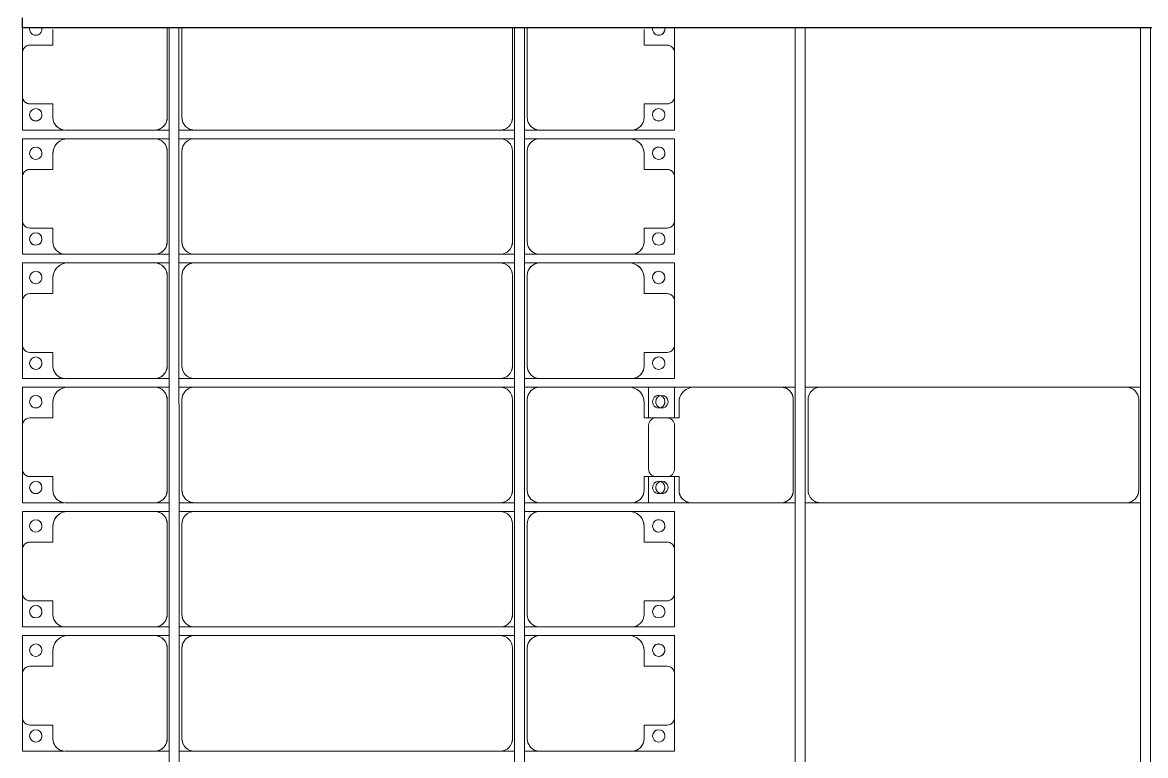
# Model space of a CAD drawing. Header units: millimetres. Extents: x -248177 to 167033, y 156986 to 268923.
# Drawn here: x -229723 to -225203, y 243490 to 246440 of the extents above; entities that cross this region are included whole.
import ezdxf

# ---------------------------------------------------------------- set-up
doc = ezdxf.new("R2010")
doc.units = ezdxf.units.MM
for name, color, linetype, lineweight in [('A-DETL-MBND', 5, 'Continuous', 9), ('A-GENM', 13, 'Continuous', 9), ('S-BEAM', 12, 'Continuous', 9)]:
    doc.layers.add(name, color=color, linetype=linetype, lineweight=lineweight)

# ---------------------------------------------------------------- blocks, each defined once
blk = doc.blocks.new('Dai phao do pin - DẢI PHAO ĐỠ PIN-V8-BỐ TRÍ KHUNG KẾT CẤU BÈ PIN 02')
at = {"layer": 'A-DETL-MBND', "color": 8}
for p, q in [((-1312.2, 241.6), (-1129.7, 241.6)), ((-1312.2, 118.2), (-1312.2, 241.6)), ((-1129.7, 241.6), (-1312.2, 241.6)), ((-779.7, 241.6), (-1129.7, 241.6)), ((-779.7, 241.6), (-722.2, 241.6)), ((-779.7, 241.6), (-722.2, 241.6)), ((-682.2, 241.6), (-620.3, 241.6)), ((-682.2, 241.6), (-620.3, 241.6)), ((610.3, 241.6), (-620.3, 241.6)), ((610.3, 241.6), (667.8, 241.6)), ((610.3, 241.6), (667.8, 241.6)), ((-1189.7, 181.6), (-1189.7, 118.2)), ((-729.7, -173.4), (-729.7, 191.6)), ((-670.3, 191.6), (-670.3, -173.4)), ((660.3, -173.4), (660.3, 191.6)), ((-1312.2, 143.8), (-1312.2, 132.4)), ((-1189.7, 118.2), (-1282.2, 118.2)), ((-1312.2, 88.2), (-1312.2, -88.2)), ((-1312.2, -223.4), (-1312.2, -118.2)), ((-1312.2, -125), (-1312.2, -137.6)), ((-1282.2, -118.2), (-1189.7, -118.2)), ((-1189.7, -118.2), (-1189.7, -173.4)), ((-1139.7, -223.4), (-1312.2, -223.4)), ((-1312.2, -223.4), (-1139.7, -223.4)), ((-1139.7, -223.4), (-779.7, -223.4)), ((-722.2, -223.4), (-779.7, -223.4)), ((-722.2, -223.4), (-779.7, -223.4)), ((-620.3, -223.4), (-682.2, -223.4)), ((-620.3, -223.4), (-682.2, -223.4)), ((-620.3, -223.4), (610.3, -223.4)), ((667.8, -223.4), (610.3, -223.4)), ((667.8, -223.4), (610.3, -223.4))]:
    blk.add_line(p, q, dxfattribs=at)
for centre, radius, start, end in [((-1129.7, 181.6), 60, 90, 180), ((-1129.7, 181.6), 60, 120, 180), ((-779.7, 191.6), 50, 360, 90), ((-779.7, 191.6), 50, 360, 75), ((-620.3, 191.6), 50, 90, 180), ((-620.3, 191.6), 50, 105, 135), ((610.3, 191.6), 50, 360, 90), ((610.3, 191.6), 50, 56.2294, 90), ((-1258.6, 183.2), 25, 0, 180), ((-1258.6, 183.2), 25, 90, 180), ((-1258.6, 183.2), 25, 180, 0), ((-1258.6, 183.2), 25, 180, 300), ((-1258.6, 183.2), 25, 30, 75), ((-620.3, 191.6), 50, 150, 180), ((610.3, 191.6), 50, 15, 30), ((-1282.2, 88.2), 30, 90, 180), ((-1282.2, -88.2), 30, 180, 270), ((-1258.6, -161.8), 25, 0, 180), ((-1258.6, -161.8), 25, 90, 180), ((-1258.6, -161.8), 25, 180, 0), ((-1258.6, -161.8), 25, 180, 270), ((-1258.6, -161.8), 25, 45, 75), ((-1258.6, -161.8), 25, 285, 330), ((-1139.7, -173.4), 50, 180, 270), ((-1139.7, -173.4), 50, 180, 255), ((-779.7, -173.4), 50, 270, 360), ((-779.7, -173.4), 50, 285, 360), ((-620.3, -173.4), 50, 180, 270), ((-620.3, -173.4), 50, 180, 210), ((610.3, -173.4), 50, 270, 360), ((610.3, -173.4), 50, 330, 360), ((-620.3, -173.4), 50, 240, 270), ((610.3, -173.4), 50, 285, 300)]:
    blk.add_arc(centre, radius, start, end, dxfattribs=at)
blk = doc.blocks.new('Dải phao đi lại kèm đỡ invester - DẢI PHAO ĐI LẠI-17505-BỐ TRÍ KHUNG KẾT CẤU BÈ PIN 02')
at = {"layer": 'A-DETL-MBND', "color": 8}
for p, q in [((14311.7, 1312.2), (14411.8, 1312.2)), ((14411.8, 1312.2), (14311.7, 1312.2)), ((14588.2, 1312.2), (14411.8, 1312.2)), ((14588.2, 1312.2), (14723.4, 1312.2)), ((14723.4, 1312.2), (14588.2, 1312.2)), ((14723.4, 1312.2), (14723.4, 1139.7)), ((14723.4, 1139.7), (14723.4, 1312.2)), ((14758.4, 1312.2), (14911.8, 1312.2)), ((14758.4, 1129.7), (14758.4, 1312.2)), ((14758.4, 1312.2), (14758.4, 1129.7)), ((14911.8, 1312.2), (14758.4, 1312.2)), ((15088.2, 1312.2), (14911.8, 1312.2)), ((15088.2, 1312.2), (15223.4, 1312.2)), ((15223.4, 1312.2), (15088.2, 1312.2)), ((15223.4, 1312.2), (15223.4, 1139.7)), ((15223.4, 1139.7), (15223.4, 1312.2)), ((15258.4, 1312.2), (15411.8, 1312.2)), ((15258.4, 1129.7), (15258.4, 1312.2)), ((15258.4, 1312.2), (15258.4, 1129.7)), ((15411.8, 1312.2), (15258.4, 1312.2)), ((15588.2, 1312.2), (15411.8, 1312.2)), ((15588.2, 1312.2), (15723.4, 1312.2)), ((15723.4, 1312.2), (15588.2, 1312.2)), ((15723.4, 1312.2), (15723.4, 1139.7)), ((15723.4, 1139.7), (15723.4, 1312.2)), ((15758.4, 1312.2), (15881.8, 1312.2)), ((15758.4, 1129.7), (15758.4, 1312.2)), ((15758.4, 1312.2), (15758.4, 1129.7)), ((16088.2, 1312.2), (15911.8, 1312.2)), ((16118.2, 1312.2), (16223.4, 1312.2)), ((16223.4, 1312.2), (16223.4, 1139.7)), ((16223.4, 1139.7), (16223.4, 1312.2)), ((16258.4, 1312.2), (16411.8, 1312.2)), ((16258.4, 1129.7), (16258.4, 1312.2)), ((16258.4, 1312.2), (16258.4, 1129.7)), ((16411.8, 1312.2), (16258.4, 1312.2)), ((16588.2, 1312.2), (16411.8, 1312.2)), ((16588.2, 1312.2), (16723.4, 1312.2)), ((16723.4, 1312.2), (16588.2, 1312.2)), ((16723.4, 1312.2), (16723.4, 1139.7)), ((16723.4, 1139.7), (16723.4, 1312.2)), ((16758.4, 1312.2), (16911.8, 1312.2)), ((16758.4, 1129.7), (16758.4, 1312.2)), ((16758.4, 1312.2), (16758.4, 1129.7)), ((16911.8, 1312.2), (16758.4, 1312.2)), ((17088.2, 1312.2), (16911.8, 1312.2)), ((17088.2, 1312.2), (17223.4, 1312.2)), ((17223.4, 1312.2), (17088.2, 1312.2)), ((17223.4, 1312.2), (17223.4, 1139.7)), ((17223.4, 1139.7), (17223.4, 1312.2)), ((14381.8, 1282.2), (14381.8, 1189.7)), ((14618.2, 1189.7), (14618.2, 1282.2)), ((14881.8, 1282.2), (14881.8, 1189.7)), ((15118.2, 1189.7), (15118.2, 1282.2)), ((15381.8, 1282.2), (15381.8, 1189.7)), ((15618.2, 1189.7), (15618.2, 1282.2)), ((15881.8, 1282.2), (15881.8, 1189.7)), ((16118.2, 1189.7), (16118.2, 1282.2)), ((16381.8, 1282.2), (16381.8, 1189.7)), ((16618.2, 1189.7), (16618.2, 1282.2)), ((16881.8, 1282.2), (16881.8, 1189.7)), ((17118.2, 1189.7), (17118.2, 1282.2)), ((14381.8, 1189.7), (14318.4, 1189.7)), ((14673.4, 1189.7), (14618.2, 1189.7)), ((14881.8, 1189.7), (14818.4, 1189.7)), ((15173.4, 1189.7), (15118.2, 1189.7)), ((15381.8, 1189.7), (15318.4, 1189.7)), ((15673.4, 1189.7), (15618.2, 1189.7)), ((15881.8, 1189.7), (15818.4, 1189.7)), ((16173.4, 1189.7), (16118.2, 1189.7)), ((16381.8, 1189.7), (16318.4, 1189.7)), ((16673.4, 1189.7), (16618.2, 1189.7)), ((16881.8, 1189.7), (16818.4, 1189.7)), ((17173.4, 1189.7), (17118.2, 1189.7)), ((14723.4, 769.7), (14723.4, 1139.7)), ((15223.4, 769.7), (15223.4, 1139.7)), ((15723.4, 769.7), (15723.4, 1139.7)), ((16223.4, 769.7), (16223.4, 1139.7)), ((16723.4, 769.7), (16723.4, 1139.7)), ((17223.4, 769.7), (17223.4, 1139.7)), ((14758.4, 1129.7), (14758.4, 769.7)), ((15258.4, 1129.7), (15258.4, 769.7)), ((15758.4, 1129.7), (15758.4, 769.7)), ((16258.4, 1129.7), (16258.4, 769.7)), ((16758.4, 1129.7), (16758.4, 769.7)), ((14723.4, 769.7), (14723.4, 707.8)), ((14723.4, 769.7), (14723.4, 707.8)), ((14758.4, 707.8), (14758.4, 769.7)), ((14758.4, 707.8), (14758.4, 769.7)), ((15223.4, 769.7), (15223.4, 707.8)), ((15223.4, 769.7), (15223.4, 707.8)), ((15258.4, 707.8), (15258.4, 769.7)), ((15258.4, 707.8), (15258.4, 769.7)), ((15723.4, 769.7), (15723.4, 707.8)), ((15723.4, 769.7), (15723.4, 707.8)), ((15758.4, 707.8), (15758.4, 769.7)), ((15758.4, 707.8), (15758.4, 769.7)), ((16223.4, 769.7), (16223.4, 707.8)), ((16223.4, 769.7), (16223.4, 707.8)), ((16258.4, 707.8), (16258.4, 769.7)), ((16258.4, 707.8), (16258.4, 769.7)), ((16723.4, 769.7), (16723.4, 707.8)), ((16723.4, 769.7), (16723.4, 707.8)), ((16758.4, 707.8), (16758.4, 769.7)), ((16758.4, 707.8), (16758.4, 769.7)), ((17223.4, 769.7), (17223.4, 707.8)), ((17223.4, 769.7), (17223.4, 707.8)), ((14311.7, 719.7), (14673.4, 719.7)), ((14808.4, 719.7), (15173.4, 719.7)), ((15308.4, 719.7), (15673.4, 719.7)), ((15808.4, 719.7), (16173.4, 719.7)), ((16308.4, 719.7), (16673.4, 719.7)), ((16808.4, 719.7), (17173.4, 719.7)), ((14673.4, 660.3), (14311.7, 660.3)), ((14723.4, 667.8), (14723.4, 610.3)), ((14723.4, 667.8), (14723.4, 610.3)), ((14758.4, 610.3), (14758.4, 667.8)), ((14758.4, 610.3), (14758.4, 667.8)), ((15173.4, 660.3), (14808.4, 660.3)), ((15223.4, 667.8), (15223.4, 610.3)), ((15223.4, 667.8), (15223.4, 610.3)), ((15258.4, 610.3), (15258.4, 667.8)), ((15258.4, 610.3), (15258.4, 667.8)), ((15673.4, 660.3), (15308.4, 660.3)), ((15723.4, 667.8), (15723.4, 610.3)), ((15723.4, 667.8), (15723.4, 610.3)), ((15758.4, 610.3), (15758.4, 667.8)), ((15758.4, 610.3), (15758.4, 667.8)), ((16173.4, 660.3), (15808.4, 660.3)), ((16223.4, 667.8), (16223.4, 610.3)), ((16223.4, 667.8), (16223.4, 610.3)), ((16258.4, 610.3), (16258.4, 667.8)), ((16258.4, 610.3), (16258.4, 667.8)), ((16673.4, 660.3), (16308.4, 660.3)), ((16723.4, 667.8), (16723.4, 610.3)), ((16723.4, 667.8), (16723.4, 610.3)), ((16758.4, 610.3), (16758.4, 667.8)), ((16758.4, 610.3), (16758.4, 667.8)), ((17173.4, 660.3), (16808.4, 660.3)), ((17223.4, 667.8), (17223.4, 610.3)), ((17223.4, 667.8), (17223.4, 610.3)), ((14723.4, -620.3), (14723.4, 610.3)), ((14758.4, 610.3), (14758.4, -620.3)), ((15223.4, -620.3), (15223.4, 610.3)), ((15258.4, 610.3), (15258.4, -620.3)), ((15723.4, -620.3), (15723.4, 610.3)), ((15758.4, 610.3), (15758.4, -620.3)), ((16223.4, -620.3), (16223.4, 610.3)), ((16258.4, 610.3), (16258.4, -620.3)), ((16723.4, -620.3), (16723.4, 610.3)), ((16758.4, 610.3), (16758.4, -620.3)), ((17223.4, -620.3), (17223.4, 610.3)), ((14723.4, -620.3), (14723.4, -682.2)), ((14723.4, -620.3), (14723.4, -682.2)), ((14758.4, -682.2), (14758.4, -620.3)), ((14758.4, -682.2), (14758.4, -620.3)), ((15223.4, -620.3), (15223.4, -682.2)), ((15223.4, -620.3), (15223.4, -682.2)), ((15258.4, -682.2), (15258.4, -620.3)), ((15258.4, -682.2), (15258.4, -620.3)), ((15723.4, -620.3), (15723.4, -682.2)), ((15723.4, -620.3), (15723.4, -682.2)), ((15758.4, -682.2), (15758.4, -620.3)), ((15758.4, -682.2), (15758.4, -620.3)), ((16223.4, -620.3), (16223.4, -682.2)), ((16223.4, -620.3), (16223.4, -682.2)), ((16258.4, -682.2), (16258.4, -620.3)), ((16258.4, -682.2), (16258.4, -620.3)), ((16723.4, -620.3), (16723.4, -682.2)), ((16723.4, -620.3), (16723.4, -682.2)), ((16758.4, -682.2), (16758.4, -620.3)), ((16758.4, -682.2), (16758.4, -620.3)), ((17223.4, -620.3), (17223.4, -682.2)), ((17223.4, -620.3), (17223.4, -682.2)), ((14311.7, -670.3), (14673.4, -670.3)), ((14808.4, -670.3), (15173.4, -670.3)), ((15308.4, -670.3), (15673.4, -670.3)), ((15808.4, -670.3), (16173.4, -670.3)), ((16308.4, -670.3), (16673.4, -670.3)), ((16808.4, -670.3), (17173.4, -670.3)), ((14723.4, -722.2), (14723.4, -779.7)), ((14723.4, -722.2), (14723.4, -779.7)), ((14758.4, -779.7), (14758.4, -722.2)), ((14758.4, -779.7), (14758.4, -722.2)), ((15223.4, -722.2), (15223.4, -779.7)), ((15223.4, -722.2), (15223.4, -779.7)), ((15258.4, -779.7), (15258.4, -722.2)), ((15258.4, -779.7), (15258.4, -722.2)), ((15723.4, -722.2), (15723.4, -779.7)), ((15723.4, -722.2), (15723.4, -779.7)), ((15758.4, -779.7), (15758.4, -722.2)), ((15758.4, -779.7), (15758.4, -722.2)), ((16223.4, -722.2), (16223.4, -779.7)), ((16223.4, -722.2), (16223.4, -779.7)), ((16258.4, -779.7), (16258.4, -722.2)), ((16258.4, -779.7), (16258.4, -722.2)), ((16723.4, -722.2), (16723.4, -779.7)), ((16723.4, -722.2), (16723.4, -779.7)), ((16758.4, -779.7), (16758.4, -722.2)), ((16758.4, -779.7), (16758.4, -722.2)), ((17223.4, -722.2), (17223.4, -779.7)), ((17223.4, -722.2), (17223.4, -779.7)), ((14673.4, -729.7), (14311.7, -729.7)), ((15173.4, -729.7), (14808.4, -729.7)), ((15673.4, -729.7), (15308.4, -729.7)), ((16173.4, -729.7), (15808.4, -729.7)), ((16673.4, -729.7), (16308.4, -729.7)), ((17173.4, -729.7), (16808.4, -729.7)), ((14723.4, -1139.7), (14723.4, -779.7)), ((14758.4, -779.7), (14758.4, -1129.7)), ((15223.4, -1139.7), (15223.4, -779.7)), ((15258.4, -779.7), (15258.4, -1129.7)), ((15723.4, -1139.7), (15723.4, -779.7)), ((15758.4, -779.7), (15758.4, -1129.7)), ((16223.4, -1139.7), (16223.4, -779.7)), ((16258.4, -779.7), (16258.4, -1129.7)), ((16723.4, -1139.7), (16723.4, -779.7)), ((16758.4, -779.7), (16758.4, -1129.7)), ((17223.4, -1139.7), (17223.4, -779.7)), ((14758.4, -1312.2), (14758.4, -1129.7)), ((14758.4, -1129.7), (14758.4, -1312.2)), ((15258.4, -1312.2), (15258.4, -1129.7)), ((15258.4, -1129.7), (15258.4, -1312.2)), ((15758.4, -1312.2), (15758.4, -1129.7)), ((15758.4, -1129.7), (15758.4, -1312.2)), ((16258.4, -1312.2), (16258.4, -1129.7)), ((16258.4, -1129.7), (16258.4, -1312.2)), ((16758.4, -1312.2), (16758.4, -1129.7)), ((16758.4, -1129.7), (16758.4, -1312.2)), ((14723.4, -1143.7), (14723.4, -1312.2)), ((14723.4, -1312.2), (14723.4, -1143.7)), ((15223.4, -1143.7), (15223.4, -1312.2)), ((15223.4, -1312.2), (15223.4, -1143.7)), ((15723.4, -1143.7), (15723.4, -1312.2)), ((15723.4, -1312.2), (15723.4, -1143.7)), ((16223.4, -1143.7), (16223.4, -1312.2)), ((16223.4, -1312.2), (16223.4, -1143.7)), ((16723.4, -1143.7), (16723.4, -1312.2)), ((16723.4, -1312.2), (16723.4, -1143.7)), ((17223.4, -1143.7), (17223.4, -1312.2)), ((17223.4, -1312.2), (17223.4, -1143.7)), ((14318.4, -1189.7), (14381.8, -1189.7)), ((14381.8, -1189.7), (14381.8, -1282.2)), ((14618.2, -1282.2), (14618.2, -1189.7)), ((14618.2, -1189.7), (14673.4, -1189.7)), ((14818.4, -1189.7), (14881.8, -1189.7)), ((14881.8, -1189.7), (14881.8, -1282.2)), ((15118.2, -1282.2), (15118.2, -1189.7)), ((15118.2, -1189.7), (15173.4, -1189.7)), ((15318.4, -1189.7), (15381.8, -1189.7)), ((15381.8, -1189.7), (15381.8, -1282.2)), ((15618.2, -1282.2), (15618.2, -1189.7)), ((15618.2, -1189.7), (15673.4, -1189.7)), ((15818.4, -1189.7), (15881.8, -1189.7)), ((15881.8, -1189.7), (15881.8, -1282.2)), ((16118.2, -1282.2), (16118.2, -1189.7)), ((16118.2, -1189.7), (16173.4, -1189.7)), ((16318.4, -1189.7), (16381.8, -1189.7)), ((16381.8, -1189.7), (16381.8, -1282.2)), ((16618.2, -1282.2), (16618.2, -1189.7)), ((16618.2, -1189.7), (16673.4, -1189.7)), ((16818.4, -1189.7), (16881.8, -1189.7)), ((16881.8, -1189.7), (16881.8, -1282.2)), ((17118.2, -1282.2), (17118.2, -1189.7)), ((17118.2, -1189.7), (17173.4, -1189.7)), ((14411.8, -1312.2), (14311.7, -1312.2)), ((14311.7, -1312.2), (14411.8, -1312.2)), ((14411.8, -1312.2), (14588.2, -1312.2)), ((14723.4, -1312.2), (14588.2, -1312.2)), ((14588.2, -1312.2), (14723.4, -1312.2)), ((14911.8, -1312.2), (14758.4, -1312.2)), ((14758.4, -1312.2), (14911.8, -1312.2)), ((14911.8, -1312.2), (15088.2, -1312.2)), ((15223.4, -1312.2), (15088.2, -1312.2)), ((15088.2, -1312.2), (15223.4, -1312.2)), ((15411.8, -1312.2), (15258.4, -1312.2)), ((15258.4, -1312.2), (15411.8, -1312.2)), ((15411.8, -1312.2), (15588.2, -1312.2)), ((15723.4, -1312.2), (15588.2, -1312.2)), ((15588.2, -1312.2), (15723.4, -1312.2)), ((15911.8, -1312.2), (15758.4, -1312.2)), ((15758.4, -1312.2), (15911.8, -1312.2)), ((15911.8, -1312.2), (16088.2, -1312.2)), ((16223.4, -1312.2), (16088.2, -1312.2)), ((16088.2, -1312.2), (16223.4, -1312.2)), ((16411.8, -1312.2), (16258.4, -1312.2)), ((16258.4, -1312.2), (16411.8, -1312.2)), ((16411.8, -1312.2), (16588.2, -1312.2)), ((16723.4, -1312.2), (16588.2, -1312.2)), ((16588.2, -1312.2), (16723.4, -1312.2)), ((16911.8, -1312.2), (16758.4, -1312.2)), ((16758.4, -1312.2), (16911.8, -1312.2)), ((16911.8, -1312.2), (17088.2, -1312.2)), ((17223.4, -1312.2), (17088.2, -1312.2)), ((17088.2, -1312.2), (17223.4, -1312.2))]:
    blk.add_line(p, q, dxfattribs=at)
for centre, radius, start, end in [((14411.8, 1282.2), 30, 90, 180), ((14411.8, 1282.2), 30, 105, 165), ((14588.2, 1282.2), 30, 360, 90), ((14588.2, 1282.2), 30, 60, 75), ((14588.2, 1282.2), 30, 15, 75), ((14588.2, 1282.2), 30, 60, 75), ((14911.8, 1282.2), 30, 90, 180), ((14911.8, 1282.2), 30, 105, 165), ((15088.2, 1282.2), 30, 360, 90), ((15088.2, 1282.2), 30, 60, 75), ((15088.2, 1282.2), 30, 15, 75), ((15088.2, 1282.2), 30, 60, 75), ((15411.8, 1282.2), 30, 90, 180), ((15411.8, 1282.2), 30, 105, 165), ((15588.2, 1282.2), 30, 0, 90), ((15588.2, 1282.2), 30, 60, 75), ((15588.2, 1282.2), 30, 15, 75), ((15588.2, 1282.2), 30, 60, 75), ((15911.8, 1282.2), 30, 90, 180), ((16088.2, 1282.2), 30, 360, 90), ((16411.8, 1282.2), 30, 90, 180), ((16411.8, 1282.2), 30, 105, 165), ((16588.2, 1282.2), 30, 360, 90), ((16588.2, 1282.2), 30, 60, 75), ((16588.2, 1282.2), 30, 15, 75), ((16588.2, 1282.2), 30, 60, 75), ((16911.8, 1282.2), 30, 90, 180), ((16911.8, 1282.2), 30, 105, 165), ((17088.2, 1282.2), 30, 360, 90), ((17088.2, 1282.2), 30, 60, 75), ((17088.2, 1282.2), 30, 15, 75), ((17088.2, 1282.2), 30, 60, 75), ((14316.8, 1248.6), 25, 90, 105), ((14316.8, 1248.6), 25, 90, 105), ((14316.8, 1248.6), 25, 270, 90), ((14316.8, 1248.6), 25, 300, 90), ((14411.8, 1282.2), 30, 135, 165), ((14411.8, 1282.2), 30, 135, 165), ((14588.2, 1282.2), 30, 15, 30), ((14588.2, 1282.2), 30, 15, 30), ((14661.8, 1248.6), 25, 90, 270), ((14661.8, 1248.6), 25, 90, 180), ((14661.8, 1248.6), 25, 270, 90), ((14661.8, 1248.6), 25, 270, 90), ((14816.8, 1248.6), 25, 90, 270), ((14816.8, 1248.6), 25, 90, 255), ((14816.8, 1248.6), 25, 270, 90), ((14816.8, 1248.6), 25, 300, 90), ((14911.8, 1282.2), 30, 135, 165), ((14911.8, 1282.2), 30, 135, 165), ((15088.2, 1282.2), 30, 15, 30), ((15088.2, 1282.2), 30, 15, 30), ((15161.8, 1248.6), 25, 90, 270), ((15161.8, 1248.6), 25, 90, 180), ((15161.8, 1248.6), 25, 270, 90), ((15161.8, 1248.6), 25, 270, 90), ((15316.8, 1248.6), 25, 90, 270), ((15316.8, 1248.6), 25, 90, 255), ((15316.8, 1248.6), 25, 270, 90), ((15316.8, 1248.6), 25, 300, 90), ((15411.8, 1282.2), 30, 135, 165), ((15411.8, 1282.2), 30, 135, 165), ((15588.2, 1282.2), 30, 15, 30), ((15588.2, 1282.2), 30, 15, 30), ((15661.8, 1248.6), 25, 90, 270), ((15661.8, 1248.6), 25, 90, 180), ((15661.8, 1248.6), 25, 270, 90), ((15661.8, 1248.6), 25, 270, 90), ((15816.8, 1248.6), 25, 90, 270), ((15816.8, 1248.6), 25, 90, 225), ((15816.8, 1248.6), 25, 270, 90), ((15816.8, 1248.6), 25, 315, 90), ((16161.8, 1248.6), 25, 90, 270), ((16161.8, 1248.6), 25, 90, 180), ((16161.8, 1248.6), 25, 270, 90), ((16161.8, 1248.6), 25, 315, 90), ((16316.8, 1248.6), 25, 90, 270), ((16316.8, 1248.6), 25, 90, 255), ((16316.8, 1248.6), 25, 270, 90), ((16316.8, 1248.6), 25, 300, 90), ((16411.8, 1282.2), 30, 135, 165), ((16411.8, 1282.2), 30, 135, 165), ((16588.2, 1282.2), 30, 15, 30), ((16588.2, 1282.2), 30, 15, 30), ((16661.8, 1248.6), 25, 90, 270), ((16661.8, 1248.6), 25, 90, 180), ((16661.8, 1248.6), 25, 270, 90), ((16661.8, 1248.6), 25, 270, 90), ((16816.8, 1248.6), 25, 90, 270), ((16816.8, 1248.6), 25, 90, 255), ((16816.8, 1248.6), 25, 270, 90), ((16816.8, 1248.6), 25, 300, 90), ((16911.8, 1282.2), 30, 135, 165), ((16911.8, 1282.2), 30, 135, 165), ((17088.2, 1282.2), 30, 15, 30), ((17088.2, 1282.2), 30, 15, 30), ((17161.8, 1248.6), 25, 90, 270), ((17161.8, 1248.6), 25, 90, 180), ((17161.8, 1248.6), 25, 270, 90), ((17161.8, 1248.6), 25, 270, 90), ((14316.8, 1248.6), 25, 255, 270), ((14316.8, 1248.6), 25, 270, 285), ((14661.8, 1248.6), 25, 195, 255), ((14816.8, 1248.6), 25, 270, 285), ((15161.8, 1248.6), 25, 195, 255), ((15316.8, 1248.6), 25, 270, 285), ((15661.8, 1248.6), 25, 195, 255), ((16161.8, 1248.6), 25, 195, 225), ((16316.8, 1248.6), 25, 270, 285), ((16661.8, 1248.6), 25, 195, 255), ((16816.8, 1248.6), 25, 270, 285), ((17161.8, 1248.6), 25, 195, 255), ((14673.4, 1139.7), 50, 360, 90), ((14673.4, 1139.7), 50, 15, 90), ((14818.4, 1129.7), 60, 90, 180), ((14818.4, 1129.7), 60, 90, 150), ((15173.4, 1139.7), 50, 0, 90), ((15173.4, 1139.7), 50, 15, 90), ((15318.4, 1129.7), 60, 90, 180), ((15318.4, 1129.7), 60, 90, 150), ((15673.4, 1139.7), 50, 360, 90), ((15673.4, 1139.7), 50, 15, 90), ((15818.4, 1129.7), 60, 90, 180), ((15818.4, 1129.7), 60, 90, 150), ((16173.4, 1139.7), 50, 0, 90), ((16173.4, 1139.7), 50, 15, 90), ((16318.4, 1129.7), 60, 90, 180), ((16318.4, 1129.7), 60, 90, 150), ((16673.4, 1139.7), 50, 360, 90), ((16673.4, 1139.7), 50, 15, 90), ((16818.4, 1129.7), 60, 90, 180), ((16818.4, 1129.7), 60, 90, 150), ((17173.4, 1139.7), 50, 360, 90), ((17173.4, 1139.7), 50, 15, 90), ((14673.4, 769.7), 50, 270, 0), ((14808.4, 769.7), 50, 180, 270), ((15173.4, 769.7), 50, 270, 0), ((15308.4, 769.7), 50, 180, 270), ((15673.4, 769.7), 50, 270, 0), ((15808.4, 769.7), 50, 180, 270), ((16173.4, 769.7), 50, 270, 0), ((16308.4, 769.7), 50, 180, 270), ((16673.4, 769.7), 50, 270, 0), ((16808.4, 769.7), 50, 180, 270), ((17173.4, 769.7), 50, 270, 0), ((14673.4, 769.7), 50, 270, 345), ((14808.4, 769.7), 50, 195, 270), ((15173.4, 769.7), 50, 270, 345), ((15308.4, 769.7), 50, 195, 270), ((15673.4, 769.7), 50, 270, 345), ((15808.4, 769.7), 50, 195, 270), ((16173.4, 769.7), 50, 270, 345), ((16308.4, 769.7), 50, 195, 270), ((16673.4, 769.7), 50, 270, 345), ((16808.4, 769.7), 50, 195, 270), ((17173.4, 769.7), 50, 270, 345), ((14673.4, 610.3), 50, 0, 90), ((14673.4, 610.3), 50, 60, 90), ((14673.4, 610.3), 50, 15, 30), ((14808.4, 610.3), 50, 90, 180), ((14808.4, 610.3), 50, 150, 180), ((14808.4, 610.3), 50, 105, 120), ((15173.4, 610.3), 50, 360, 90), ((15173.4, 610.3), 50, 60, 90), ((15173.4, 610.3), 50, 15, 30), ((15308.4, 610.3), 50, 90, 180), ((15308.4, 610.3), 50, 150, 180), ((15308.4, 610.3), 50, 105, 120), ((15673.4, 610.3), 50, 360, 90), ((15673.4, 610.3), 50, 60, 90), ((15673.4, 610.3), 50, 15, 30), ((15808.4, 610.3), 50, 90, 180), ((15808.4, 610.3), 50, 150, 180), ((15808.4, 610.3), 50, 105, 120), ((16173.4, 610.3), 50, 360, 90), ((16173.4, 610.3), 50, 60, 90), ((16173.4, 610.3), 50, 15, 30), ((16308.4, 610.3), 50, 90, 180), ((16308.4, 610.3), 50, 150, 180), ((16308.4, 610.3), 50, 105, 120), ((16673.4, 610.3), 50, 360, 90), ((16673.4, 610.3), 50, 60, 90), ((16673.4, 610.3), 50, 15, 30), ((16808.4, 610.3), 50, 90, 180), ((16808.4, 610.3), 50, 150, 180), ((16808.4, 610.3), 50, 105, 120), ((17173.4, 610.3), 50, 0, 90), ((17173.4, 610.3), 50, 60, 90), ((17173.4, 610.3), 50, 15, 30), ((14673.4, -620.3), 50, 270, 360), ((14673.4, -620.3), 50, 330, 360), ((14808.4, -620.3), 50, 180, 270), ((15173.4, -620.3), 50, 270, 0), ((15173.4, -620.3), 50, 330, 0), ((15308.4, -620.3), 50, 180, 270), ((15673.4, -620.3), 50, 270, 0), ((15673.4, -620.3), 50, 330, 0), ((15808.4, -620.3), 50, 180, 270), ((16173.4, -620.3), 50, 270, 0), ((16173.4, -620.3), 50, 330, 0), ((16308.4, -620.3), 50, 180, 270), ((16673.4, -620.3), 50, 270, 0), ((16673.4, -620.3), 50, 330, 0), ((16808.4, -620.3), 50, 180, 270), ((17173.4, -620.3), 50, 270, 0), ((17173.4, -620.3), 50, 330, 0), ((14673.4, -620.3), 50, 270, 300), ((14808.4, -620.3), 50, 195, 225), ((14808.4, -620.3), 50, 240, 270), ((15173.4, -620.3), 50, 270, 300), ((15308.4, -620.3), 50, 195, 225), ((15308.4, -620.3), 50, 240, 270), ((15673.4, -620.3), 50, 270, 300), ((15808.4, -620.3), 50, 195, 225), ((15808.4, -620.3), 50, 240, 270), ((16173.4, -620.3), 50, 270, 300), ((16308.4, -620.3), 50, 195, 225), ((16308.4, -620.3), 50, 240, 270), ((16673.4, -620.3), 50, 270, 300), ((16808.4, -620.3), 50, 195, 225), ((16808.4, -620.3), 50, 240, 270), ((17173.4, -620.3), 50, 270, 300), ((14673.4, -779.7), 50, 360, 90), ((14673.4, -779.7), 50, 15, 90), ((14808.4, -779.7), 50, 90, 180), ((14808.4, -779.7), 50, 90, 165), ((15173.4, -779.7), 50, 360, 90), ((15173.4, -779.7), 50, 15, 90), ((15308.4, -779.7), 50, 90, 180), ((15308.4, -779.7), 50, 90, 165), ((15673.4, -779.7), 50, 360, 90), ((15673.4, -779.7), 50, 15, 90), ((15808.4, -779.7), 50, 90, 180), ((15808.4, -779.7), 50, 90, 165), ((16173.4, -779.7), 50, 360, 90), ((16173.4, -779.7), 50, 15, 90), ((16308.4, -779.7), 50, 90, 180), ((16308.4, -779.7), 50, 90, 165), ((16673.4, -779.7), 50, 360, 90), ((16673.4, -779.7), 50, 15, 90), ((16808.4, -779.7), 50, 90, 180), ((16808.4, -779.7), 50, 90, 165), ((17173.4, -779.7), 50, 360, 90), ((17173.4, -779.7), 50, 15, 90), ((14818.4, -1129.7), 60, 180, 270), ((15318.4, -1129.7), 60, 180, 270), ((15818.4, -1129.7), 60, 180, 270), ((16318.4, -1129.7), 60, 180, 270), ((16818.4, -1129.7), 60, 180, 270), ((14673.4, -1139.7), 50, 270, 0), ((14673.4, -1139.7), 50, 270, 345), ((14818.4, -1129.7), 60, 210, 270), ((15173.4, -1139.7), 50, 270, 360), ((15173.4, -1139.7), 50, 270, 345), ((15318.4, -1129.7), 60, 210, 270), ((15673.4, -1139.7), 50, 270, 360), ((15673.4, -1139.7), 50, 270, 345), ((15818.4, -1129.7), 60, 210, 270), ((16173.4, -1139.7), 50, 270, 360), ((16173.4, -1139.7), 50, 270, 345), ((16318.4, -1129.7), 60, 210, 270), ((16673.4, -1139.7), 50, 270, 360), ((16673.4, -1139.7), 50, 270, 345), ((16818.4, -1129.7), 60, 210, 270), ((17173.4, -1139.7), 50, 270, 360), ((17173.4, -1139.7), 50, 270, 345), ((14316.8, -1258.6), 25, 90, 105), ((14316.8, -1258.6), 25, 90, 105), ((14316.8, -1258.6), 25, 270, 90), ((14316.8, -1258.6), 25, 60, 90), ((14316.8, -1258.6), 25, 270, 30), ((14661.8, -1258.6), 25, 90, 270), ((14661.8, -1258.6), 25, 180, 270), ((14661.8, -1258.6), 25, 90, 165), ((14661.8, -1258.6), 25, 270, 90), ((14661.8, -1258.6), 25, 15, 90), ((14661.8, -1258.6), 25, 270, 0), ((14816.8, -1258.6), 25, 90, 270), ((14816.8, -1258.6), 25, 180, 270), ((14816.8, -1258.6), 25, 90, 165), ((14816.8, -1258.6), 25, 270, 90), ((14816.8, -1258.6), 25, 60, 90), ((14816.8, -1258.6), 25, 270, 30), ((15161.8, -1258.6), 25, 90, 270), ((15161.8, -1258.6), 25, 180, 270), ((15161.8, -1258.6), 25, 90, 165), ((15161.8, -1258.6), 25, 270, 90), ((15161.8, -1258.6), 25, 15, 90), ((15161.8, -1258.6), 25, 270, 360), ((15316.8, -1258.6), 25, 90, 270), ((15316.8, -1258.6), 25, 180, 270), ((15316.8, -1258.6), 25, 90, 165), ((15316.8, -1258.6), 25, 270, 90), ((15316.8, -1258.6), 25, 60, 90), ((15316.8, -1258.6), 25, 270, 30), ((15661.8, -1258.6), 25, 90, 270), ((15661.8, -1258.6), 25, 180, 270), ((15661.8, -1258.6), 25, 90, 165), ((15661.8, -1258.6), 25, 270, 90), ((15661.8, -1258.6), 25, 15, 90), ((15661.8, -1258.6), 25, 270, 360), ((15816.8, -1258.6), 25, 90, 270), ((15816.8, -1258.6), 25, 180, 270), ((15816.8, -1258.6), 25, 90, 165), ((15816.8, -1258.6), 25, 270, 90), ((15816.8, -1258.6), 25, 60, 90), ((15816.8, -1258.6), 25, 270, 30), ((16161.8, -1258.6), 25, 90, 270), ((16161.8, -1258.6), 25, 180, 270), ((16161.8, -1258.6), 25, 90, 165), ((16161.8, -1258.6), 25, 270, 90), ((16161.8, -1258.6), 25, 15, 90), ((16161.8, -1258.6), 25, 270, 360), ((16316.8, -1258.6), 25, 90, 270), ((16316.8, -1258.6), 25, 180, 270), ((16316.8, -1258.6), 25, 90, 165), ((16316.8, -1258.6), 25, 270, 90), ((16316.8, -1258.6), 25, 60, 90), ((16316.8, -1258.6), 25, 270, 30), ((16661.8, -1258.6), 25, 90, 270), ((16661.8, -1258.6), 25, 180, 270), ((16661.8, -1258.6), 25, 90, 165), ((16661.8, -1258.6), 25, 270, 90), ((16661.8, -1258.6), 25, 15, 90), ((16661.8, -1258.6), 25, 270, 0), ((16816.8, -1258.6), 25, 90, 270), ((16816.8, -1258.6), 25, 180, 270), ((16816.8, -1258.6), 25, 90, 165), ((16816.8, -1258.6), 25, 270, 90), ((16816.8, -1258.6), 25, 60, 90), ((16816.8, -1258.6), 25, 270, 30), ((17161.8, -1258.6), 25, 90, 270), ((17161.8, -1258.6), 25, 180, 270), ((17161.8, -1258.6), 25, 90, 165), ((17161.8, -1258.6), 25, 270, 90), ((17161.8, -1258.6), 25, 15, 90), ((17161.8, -1258.6), 25, 270, 0), ((14316.8, -1258.6), 25, 255, 270), ((14316.8, -1258.6), 25, 255, 270), ((14411.8, -1282.2), 30, 180, 270), ((14411.8, -1282.2), 30, 195, 225), ((14411.8, -1282.2), 30, 195, 255), ((14411.8, -1282.2), 30, 195, 225), ((14588.2, -1282.2), 30, 270, 360), ((14588.2, -1282.2), 30, 285, 345), ((14588.2, -1282.2), 30, 285, 300), ((14588.2, -1282.2), 30, 285, 300), ((14588.2, -1282.2), 30, 315, 345), ((14588.2, -1282.2), 30, 315, 345), ((14911.8, -1282.2), 30, 180, 270), ((14911.8, -1282.2), 30, 195, 225), ((14911.8, -1282.2), 30, 195, 255), ((14911.8, -1282.2), 30, 195, 225), ((15088.2, -1282.2), 30, 270, 360), ((15088.2, -1282.2), 30, 285, 345), ((15088.2, -1282.2), 30, 285, 300), ((15088.2, -1282.2), 30, 285, 300), ((15088.2, -1282.2), 30, 315, 345), ((15088.2, -1282.2), 30, 315, 345), ((15411.8, -1282.2), 30, 180, 270), ((15411.8, -1282.2), 30, 195, 225), ((15411.8, -1282.2), 30, 195, 255), ((15411.8, -1282.2), 30, 195, 225), ((15588.2, -1282.2), 30, 270, 0), ((15588.2, -1282.2), 30, 285, 345), ((15588.2, -1282.2), 30, 285, 300), ((15588.2, -1282.2), 30, 285, 300), ((15588.2, -1282.2), 30, 315, 345), ((15588.2, -1282.2), 30, 315, 345), ((15911.8, -1282.2), 30, 180, 270), ((15911.8, -1282.2), 30, 195, 225), ((15911.8, -1282.2), 30, 195, 255), ((15911.8, -1282.2), 30, 195, 225), ((16088.2, -1282.2), 30, 270, 0), ((16088.2, -1282.2), 30, 285, 345), ((16088.2, -1282.2), 30, 285, 300), ((16088.2, -1282.2), 30, 285, 300), ((16088.2, -1282.2), 30, 315, 345), ((16088.2, -1282.2), 30, 315, 345), ((16411.8, -1282.2), 30, 180, 270), ((16411.8, -1282.2), 30, 195, 225), ((16411.8, -1282.2), 30, 195, 255), ((16411.8, -1282.2), 30, 195, 225), ((16588.2, -1282.2), 30, 270, 360), ((16588.2, -1282.2), 30, 285, 345), ((16588.2, -1282.2), 30, 285, 300), ((16588.2, -1282.2), 30, 285, 300), ((16588.2, -1282.2), 30, 315, 345), ((16588.2, -1282.2), 30, 315, 345), ((16911.8, -1282.2), 30, 180, 270), ((16911.8, -1282.2), 30, 195, 225), ((16911.8, -1282.2), 30, 195, 255), ((16911.8, -1282.2), 30, 195, 225), ((17088.2, -1282.2), 30, 270, 0), ((17088.2, -1282.2), 30, 285, 345), ((17088.2, -1282.2), 30, 285, 300), ((17088.2, -1282.2), 30, 285, 300), ((17088.2, -1282.2), 30, 315, 345), ((17088.2, -1282.2), 30, 315, 345)]:
    blk.add_arc(centre, radius, start, end, dxfattribs=at)
blk = doc.blocks.new('Dầm C52 - Dầm C52-24592-BỐ TRÍ KHUNG KẾT CẤU BÈ PIN 02')
at = {"layer": 'S-BEAM', "color": 1}
for p, q in [((19807.1, 20), (25767.1, 20)), ((25767.1, -20), (19807.1, -20))]:
    blk.add_line(p, q, dxfattribs=at)
blk = doc.blocks.new('Dầm C52 - Hộp 40x60-25239-BỐ TRÍ KHUNG KẾT CẤU BÈ PIN 02')
at = {"layer": 'S-BEAM', "color": 3, "lineweight": 25}
for p, q in [((-146407.2, -20), (-146407.2, 20)), ((146407.2, -20), (-146407.2, -20))]:
    blk.add_line(p, q, dxfattribs=at)
blk = doc.blocks.new('HOBANMONG_BEPIN 2_rvt-1-BỐ TRÍ KHUNG KẾT CẤU BÈ PIN 02')
at = {"layer": 'A-GENM', "lineweight": 9}
for name, p, rotation in [('Dải phao đi lại kèm đỡ invester - DẢI PHAO ĐI LẠI-17505-BỐ TRÍ KHUNG KẾT CẤU BÈ PIN 02', (-228411.4, 260730.9), 270.0007586098948), ('Dai phao do pin - DẢI PHAO ĐỠ PIN-V8-BỐ TRÍ KHUNG KẾT CẤU BÈ PIN 02', (-225891.2, 244731), 0.0007586094741477002)]:
    blk.add_blockref(name, p, dxfattribs=dict(at, rotation=rotation))
at = {"layer": 'S-BEAM', "lineweight": 9}
for name, p, rotation in [('Dầm C52 - Dầm C52-24592-BỐ TRÍ KHUNG KẾT CẤU BÈ PIN 02', (-229113, 220652.2), 90.00075860989138), ('Dầm C52 - Dầm C52-24592-BỐ TRÍ KHUNG KẾT CẤU BÈ PIN 02', (-227723, 220652.2), 90.00075860989138), ('Dầm C52 - Dầm C52-24592-BỐ TRÍ KHUNG KẾT CẤU BÈ PIN 02', (-226593, 220652.2), 90.00075860989138), ('Dầm C52 - Dầm C52-24592-BỐ TRÍ KHUNG KẾT CẤU BÈ PIN 02', (-225203, 220652.2), 90.00075860989138), ('Dầm C52 - Hộp 40x60-25239-BỐ TRÍ KHUNG KẾT CẤU BÈ PIN 02', (-83316.1, 246441.2), 0.0007586094741477002)]:
    blk.add_blockref(name, p, dxfattribs=dict(at, rotation=rotation))

msp = doc.modelspace()

# ---------------------------------------------------------------- block references
at = {"lineweight": 5}
msp.add_blockref('HOBANMONG_BEPIN 2_rvt-1-BỐ TRÍ KHUNG KẾT CẤU BÈ PIN 02', (0, 0), dxfattribs=at)

doc.saveas('drawing.dxf')
